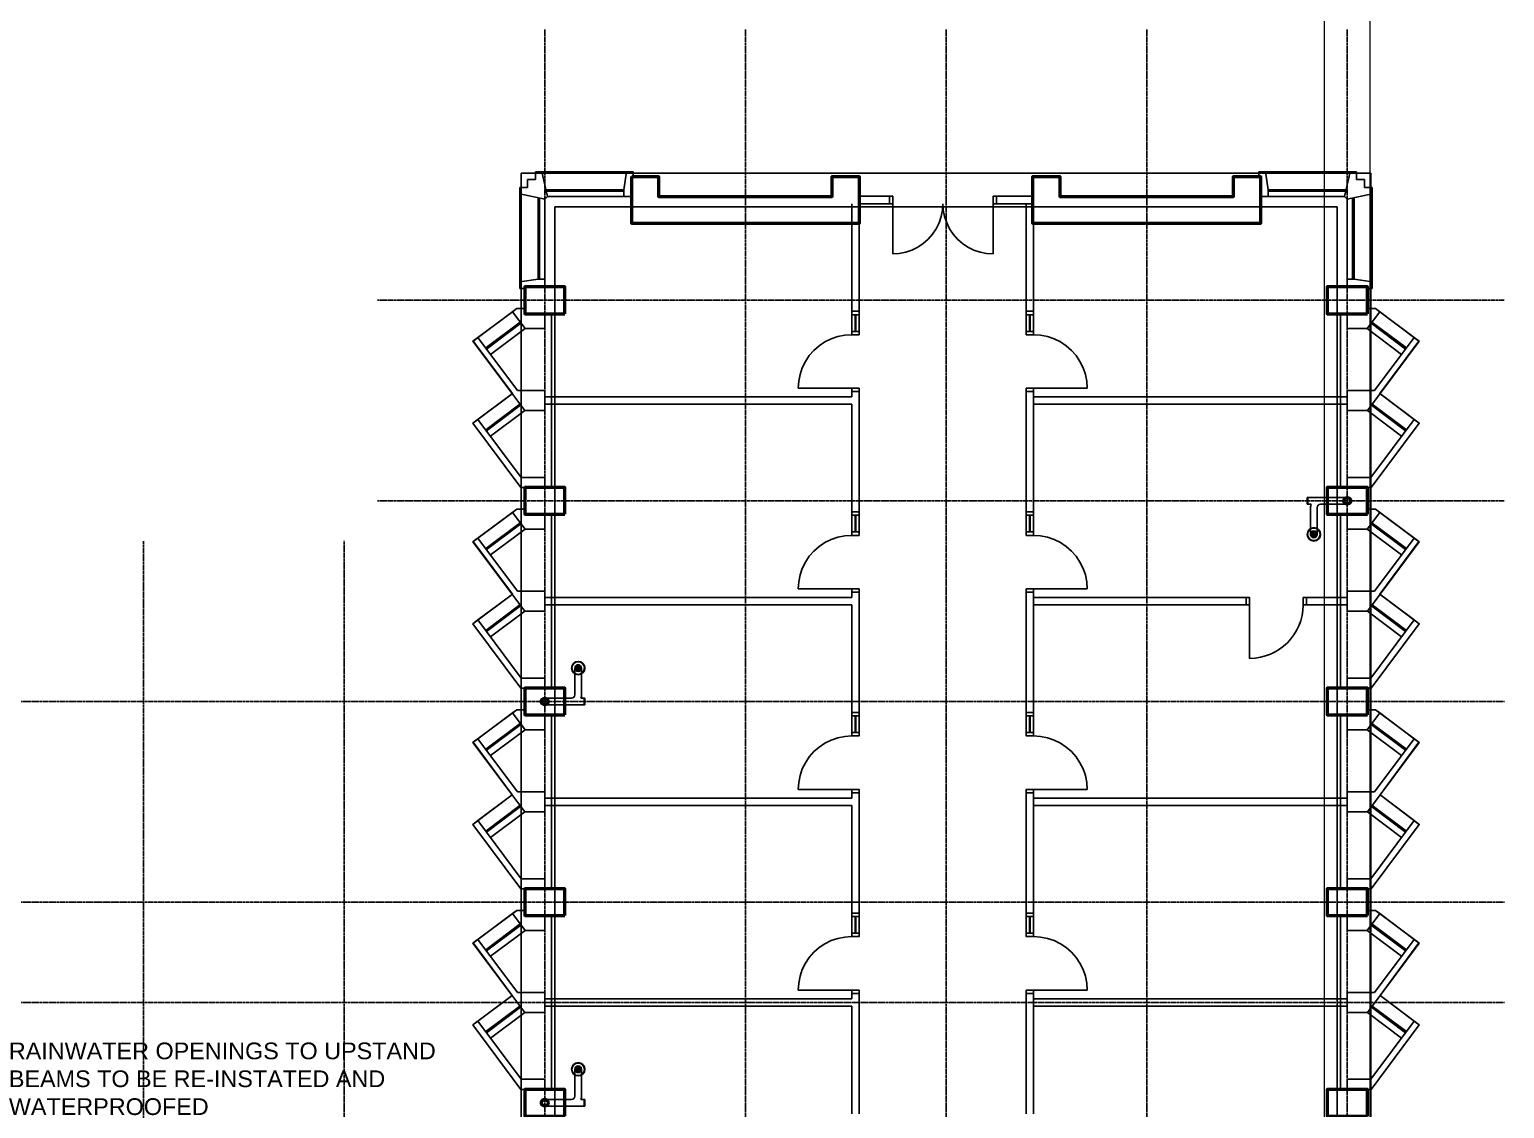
# Model space of a CAD drawing. Header units: millimetres. Extents: x -49883 to 71908, y -18440 to 67826.
# Drawn here: x 25763 to 47817, y 51690 to 67826 of the extents above; entities that cross this region are included whole.
import ezdxf

# ---------------------------------------------------------------- set-up
doc = ezdxf.new("R2010")
doc.units = ezdxf.units.MM
doc.linetypes.add('PCENTRE', pattern=[50.8, 31.75, -6.35, 6.35, -6.35])
doc.linetypes.add('PCENTRE2', pattern=[28.575, 19.05, -3.175, 3.175, -3.175])
for name, color, linetype in [('Boundaries_and_building_grids', 140, 'PCENTRE2'), ('Fourth Floor - Roofs', 2, 'Continuous'), ('Fourth Floor - Structural Members', 5, 'Continuous'), ('Fourth Floor - Text and Leaders', 1, 'Continuous'), ('Third Floor - Curtain Walls', 1, 'Continuous'), ('Third Floor - Doors Windows and Openings', 1, 'Continuous'), ('Third Floor - General', 1, 'Continuous'), ('Third Floor - Structural Members', 5, 'Continuous'), ('Third Floor - Walls', 3, 'Continuous')]:
    doc.layers.add(name, color=color, linetype=linetype)
doc.styles.add('Arial1', font='arial.ttf')

# ---------------------------------------------------------------- blocks, each defined once
blk = doc.blocks.new('OffSetFullbore')
at = {"layer": 'Fourth Floor - Roofs', "linetype": 'Continuous'}
h = blk.add_hatch(dxfattribs=at)
h.set_pattern_fill('lines', color=256, scale=6.25, style=0)
h.set_pattern_definition([(0, (-14818.7696, 134.024), (0, 6.25), [])])
h.paths.add_polyline_path([(-550, -500, -1), (-450, -500, -1)])
at = {"layer": 'Fourth Floor - Roofs', "linetype": 'Continuous', "lineweight": -3}
for p, q in [((-600, 50), (0, 50)), ((-600, 50), (-600, -50)), ((-590, 50), (-590, -50)), ((-600, -50), (-541, -50)), ((-550, -500), (-550, -100)), ((-450, -500), (-450, -100)), ((0, -50), (-400, -50))]:
    blk.add_line(p, q, dxfattribs=at)
at = {"layer": 'Fourth Floor - Roofs', "linetype": 'Continuous'}
for radius in [100, 93.8, 50, 50]:
    blk.add_circle((-500, -500), radius, dxfattribs=at)
at = {"layer": 'Fourth Floor - Roofs', "linetype": 'Continuous', "lineweight": -3}
for centre, radius, start, end in [((0, 0), 50, 270, 90), ((-400, -100), 150, 160.5288, 180), ((-400, -100), 50, 90, 180)]:
    blk.add_arc(centre, radius, start, end, dxfattribs=at)

msp = doc.modelspace()

# ---------------------------------------------------------------- linework, layer by layer
at = {"layer": 'Boundaries_and_building_grids', "color": 140, "linetype": 'PCENTRE', "lineweight": -3}
for p, q in [((33467, -6274), (33467, 67826)), ((36467, -6274), (36467, 67826)), ((39467, -6274), (39467, 67826)), ((42467, -6274), (42467, 67826)), ((45467, -6274), (45467, 67826)), ((30967, 63776), (47817, 63776)), ((30967, 60776), (47817, 60776)), ((27467, 60172), (27467, -6274)), ((30467, -6274), (30467, 60177)), ((-49883, 57776), (47817, 57776)), ((-49883, 54776), (47817, 54776)), ((-49883, 53276), (47817, 53276))]:
    msp.add_line(p, q, dxfattribs=at)
at = {"layer": 'Fourth Floor - Roofs', "color": 3, "linetype": 'Continuous'}
for p, q in [((45817, 65676, 13800), (33117, 65676, 13800)), ((33117, 65676, 13800), (33117, 43026, 13800)), ((45817, -4124, 13800), (45817, 65676, 13800))]:
    msp.add_line(p, q, dxfattribs=at)
at = {"layer": 'Fourth Floor - Roofs', "color": 3, "linetype": 'Continuous', "lineweight": -3}
for p, q in [((45317, 65176, 13800), (33617, 65176, 13800)), ((33617, 65176, 13800), (33617, 42526, 13800)), ((45317, -3624, 13800), (45317, 65176, 13800))]:
    msp.add_line(p, q, dxfattribs=at)
at = {"layer": 'Fourth Floor - Roofs', "color": 1, "linetype": 'Continuous', "lineweight": -3, "elevation": 13800}
for points in [[(33167, 63653), (33048, 63653), (32396, 63167), (32983, 62381), (32392, 61939), (33112, 60976), (33167, 60976), (33167, 60653), (33048, 60653), (32396, 60167), (32983, 59381), (32392, 58939), (33112, 57976), (33167, 57976), (33167, 57653), (33048, 57653), (32396, 57167), (32979, 56378), (32392, 55939), (33112, 54976), (33167, 54976), (33167, 54653), (33048, 54653), (32396, 54167), (32979, 53378), (32392, 52939), (33112, 51976), (33167, 51976)], [(45767, 63653), (45887, 63653), (46538, 63167), (45951, 62381), (46543, 61939), (45823, 60976), (45767, 60976), (45767, 60653), (45887, 60653), (46538, 60167), (45951, 59381), (46543, 58939), (45823, 57976), (45767, 57976), (45767, 57653), (45887, 57653), (46538, 57167), (45956, 56378), (46543, 55939), (45823, 54976), (45767, 54976), (45767, 54653), (45887, 54653), (46538, 54167), (45956, 53378), (46543, 52939), (45823, 51976), (45767, 51976)]]:
    msp.add_lwpolyline(points, dxfattribs=at)
at = {"layer": 'Fourth Floor - Structural Members', "color": 8, "linetype": 'Continuous', "lineweight": 50, "elevation": 13800}
for points in [[(34767, 65626), (35167, 65626), (35167, 65326), (36457, 65326), (37767, 65326), (37767, 65626), (38167, 65626), (38167, 64926), (34767, 64926)], [(42467, 65326), (43767, 65326), (43767, 65626), (44167, 65626), (44167, 64926), (42467, 64926), (40767, 64926), (40767, 65626), (41167, 65626), (41167, 65326)]]:
    msp.add_lwpolyline(points, close=True, dxfattribs=at)
for points in [[(33767, 63576), (33767, 63976), (33167, 63976), (33167, 63576), (33767, 63576)], [(45767, 63576), (45767, 63976), (45167, 63976), (45167, 63576), (45767, 63576)], [(33767, 60576), (33767, 60976), (33167, 60976), (33167, 60576), (33767, 60576)], [(45767, 60576), (45767, 60976), (45167, 60976), (45167, 60576), (45767, 60576)], [(33767, 57576), (33767, 57976), (33167, 57976), (33167, 57576), (33767, 57576)], [(45767, 57576), (45767, 57976), (45167, 57976), (45167, 57576), (45767, 57576)], [(33767, 54576), (33767, 54976), (33167, 54976), (33167, 54576), (33767, 54576)], [(45767, 54576), (45767, 54976), (45167, 54976), (45167, 54576), (45767, 54576)], [(33767, 51576), (33767, 51976), (33167, 51976), (33167, 51576), (33767, 51576)], [(45767, 51576), (45767, 51976), (45167, 51976), (45167, 51576), (45767, 51576)]]:
    msp.add_lwpolyline(points, dxfattribs=at)
at = {"layer": 'Fourth Floor - Structural Members', "color": 8, "linetype": 'Continuous', "lineweight": 50}
for centre in [(45467, 60776, 13800), (33467, 57776, 13800), (33467, 51776, 13800)]:
    msp.add_circle(centre, 50, dxfattribs=at)
at = {"layer": 'Third Floor - Curtain Walls', "color": 3, "linetype": 'Continuous'}
for p, q in [((33208, 65463, 10350), (33209, 65584, 10350)), ((33209, 65584, 10350), (33330, 65584, 10350)), ((33330, 65584, 10350), (33330, 65696, 10350)), ((33330, 65696, 10350), (33423, 65696, 10350)), ((33423, 65696, 10350), (33507, 65326, 10350)), ((34691, 65696, 10350), (34649, 65426, 10350)), ((34791, 65696, 10350), (34691, 65696, 10350)), ((34791, 65626, 10350), (34791, 65696, 10350)), ((44144, 65696, 10350), (44243, 65696, 10350)), ((44144, 65626, 10350), (44144, 65696, 10350)), ((44243, 65696, 10350), (44285, 65426, 10350)), ((45511, 65696, 10350), (45427, 65326, 10350)), ((45605, 65696, 10350), (45511, 65696, 10350)), ((45605, 65584, 10350), (45605, 65696, 10350)), ((45726, 65584, 10350), (45605, 65584, 10350)), ((45726, 65463, 10350), (45726, 65584, 10350)), ((33097, 65370, 10350), (33097, 65463, 10350)), ((33097, 65463, 10350), (33208, 65463, 10350)), ((33467, 65286, 10350), (33097, 65370, 10350)), ((33507, 65326, 10350), (33467, 65286, 10350)), ((34649, 65426, 10350), (34649, 65326, 10350)), ((34649, 65326, 10350), (34767, 65326, 10350)), ((44285, 65326, 10350), (44167, 65326, 10350)), ((44285, 65426, 10350), (44285, 65326, 10350)), ((45427, 65326, 10350), (45467, 65286, 10350)), ((45467, 65286, 10350), (45837, 65370, 10350)), ((45837, 65463, 10350), (45726, 65463, 10350)), ((45837, 65370, 10350), (45837, 65463, 10350)), ((33097, 64052, 10350), (33367, 64094, 10350)), ((33097, 63952, 10350), (33097, 64052, 10350)), ((33367, 64094, 10350), (33467, 64094, 10350)), ((33467, 64094, 10350), (33467, 63976, 10350)), ((45467, 64094, 10350), (45467, 63976, 10350)), ((45567, 64094, 10350), (45467, 64094, 10350)), ((45837, 64052, 10350), (45567, 64094, 10350)), ((45837, 63952, 10350), (45837, 64052, 10350)), ((33167, 63952, 10350), (33097, 63952, 10350)), ((45767, 63952, 10350), (45837, 63952, 10350)), ((33048, 63653, 10350), (32983, 63605, 10350)), ((33172, 63353, 10350), (32983, 63605, 10350)), ((33167, 63653, 10350), (33048, 63653, 10350)), ((33467, 63576, 10350), (33467, 63353, 10350)), ((45467, 63576, 10350), (45467, 63353, 10350)), ((45763, 63353, 10350), (45951, 63605, 10350)), ((45767, 63653, 10350), (45887, 63653, 10350)), ((45887, 63653, 10350), (45951, 63605, 10350)), ((33467, 63353, 10350), (33172, 63353, 10350)), ((45467, 63353, 10350), (45763, 63353, 10350)), ((32467, 63219, 10350), (32392, 63163, 10350)), ((33167, 62126, 10350), (32392, 63163, 10350)), ((33061, 62426, 10350), (32467, 63219, 10350)), ((45767, 62126, 10350), (46543, 63163, 10350)), ((45874, 62426, 10350), (46467, 63219, 10350)), ((46467, 63219, 10350), (46543, 63163, 10350)), ((33467, 62426, 10350), (33061, 62426, 10350)), ((33467, 62426, 10350), (33467, 62126, 10350)), ((45467, 62426, 10350), (45874, 62426, 10350)), ((45467, 62426, 10350), (45467, 62126, 10350)), ((32467, 61995, 10350), (32392, 61939, 10350)), ((33117, 61126, 10350), (32467, 61995, 10350)), ((33467, 62126, 10350), (33167, 62126, 10350)), ((45467, 62126, 10350), (45767, 62126, 10350)), ((45817, 61126, 10350), (46467, 61995, 10350)), ((46467, 61995, 10350), (46543, 61939, 10350)), ((33112, 60976, 10350), (32392, 61939, 10350)), ((45823, 60976, 10350), (46543, 61939, 10350)), ((33467, 61126, 10350), (33117, 61126, 10350)), ((33467, 61126, 10350), (33467, 60976, 10350)), ((45467, 61126, 10350), (45817, 61126, 10350)), ((45467, 61126, 10350), (45467, 60976, 10350)), ((33567, 60976, 10350), (33112, 60976, 10350)), ((45367, 60976, 10350), (45823, 60976, 10350)), ((33048, 60653, 10350), (32983, 60605, 10350)), ((33167, 60653, 10350), (33048, 60653, 10350)), ((33767, 60721, 10350), (33767, 60831, 10350)), ((45767, 60653, 10350), (45887, 60653, 10350)), ((45887, 60653, 10350), (45951, 60605, 10350)), ((33172, 60353, 10350), (32983, 60605, 10350)), ((33467, 60576, 10350), (33467, 60353, 10350)), ((45467, 60576, 10350), (45467, 60353, 10350)), ((45763, 60353, 10350), (45951, 60605, 10350)), ((32467, 60219, 10350), (32392, 60163, 10350)), ((33061, 59426, 10350), (32467, 60219, 10350)), ((33467, 60353, 10350), (33172, 60353, 10350)), ((45467, 60353, 10350), (45763, 60353, 10350)), ((45874, 59426, 10350), (46467, 60219, 10350)), ((46467, 60219, 10350), (46543, 60163, 10350)), ((33167, 59126, 10350), (32392, 60163, 10350)), ((45767, 59126, 10350), (46543, 60163, 10350)), ((33467, 59426, 10350), (33061, 59426, 10350)), ((33467, 59426, 10350), (33467, 59126, 10350)), ((45467, 59426, 10350), (45467, 59126, 10350)), ((45467, 59426, 10350), (45874, 59426, 10350)), ((33467, 59126, 10350), (33167, 59126, 10350)), ((45467, 59126, 10350), (45767, 59126, 10350)), ((32467, 58995, 10350), (32392, 58939, 10350)), ((33112, 57976, 10350), (32392, 58939, 10350)), ((33117, 58126, 10350), (32467, 58995, 10350)), ((45817, 58126, 10350), (46467, 58995, 10350)), ((45823, 57976, 10350), (46543, 58939, 10350)), ((46467, 58995, 10350), (46543, 58939, 10350)), ((33467, 58126, 10350), (33117, 58126, 10350)), ((33467, 58126, 10350), (33467, 57976, 10350)), ((45467, 58126, 10350), (45817, 58126, 10350)), ((45467, 58126, 10350), (45467, 57976, 10350)), ((33567, 57976, 10350), (33112, 57976, 10350)), ((33767, 57721, 10350), (33767, 57831, 10350)), ((45167, 57831, 10350), (45167, 57721, 10350)), ((45367, 57976, 10350), (45823, 57976, 10350)), ((33048, 57653, 10350), (32983, 57605, 10350)), ((33172, 57353, 10350), (32983, 57605, 10350)), ((33167, 57653, 10350), (33048, 57653, 10350)), ((33467, 57576, 10350), (33467, 57353, 10350)), ((45467, 57576, 10350), (45467, 57353, 10350)), ((45763, 57353, 10350), (45951, 57605, 10350)), ((45767, 57653, 10350), (45887, 57653, 10350)), ((45887, 57653, 10350), (45951, 57605, 10350)), ((33467, 57353, 10350), (33172, 57353, 10350)), ((45467, 57353, 10350), (45763, 57353, 10350)), ((32467, 57219, 10350), (32392, 57163, 10350)), ((33167, 56126, 10350), (32392, 57163, 10350)), ((33061, 56426, 10350), (32467, 57219, 10350)), ((45767, 56126, 10350), (46543, 57163, 10350)), ((45874, 56426, 10350), (46467, 57219, 10350)), ((46467, 57219, 10350), (46543, 57163, 10350)), ((33467, 56426, 10350), (33061, 56426, 10350)), ((33467, 56426, 10350), (33467, 56126, 10350)), ((45467, 56426, 10350), (45874, 56426, 10350)), ((45467, 56426, 10350), (45467, 56126, 10350)), ((33467, 56126, 10350), (33167, 56126, 10350)), ((45467, 56126, 10350), (45767, 56126, 10350)), ((32467, 55995, 10350), (32392, 55939, 10350)), ((33112, 54976, 10350), (32392, 55939, 10350)), ((33117, 55126, 10350), (32467, 55995, 10350)), ((45817, 55126, 10350), (46467, 55995, 10350)), ((45823, 54976, 10350), (46543, 55939, 10350)), ((46467, 55995, 10350), (46543, 55939, 10350)), ((33567, 54976, 10350), (33112, 54976, 10350)), ((33467, 55126, 10350), (33117, 55126, 10350)), ((33467, 55126, 10350), (33467, 54976, 10350)), ((45367, 54976, 10350), (45823, 54976, 10350)), ((45467, 55126, 10350), (45467, 54976, 10350)), ((45467, 55126, 10350), (45817, 55126, 10350)), ((33767, 54721, 10350), (33767, 54831, 10350)), ((45167, 54831, 10350), (45167, 54721, 10350)), ((33048, 54653, 10350), (32983, 54605, 10350)), ((33172, 54353, 10350), (32983, 54605, 10350)), ((33167, 54653, 10350), (33048, 54653, 10350)), ((33467, 54576, 10350), (33467, 54353, 10350)), ((45467, 54576, 10350), (45467, 54353, 10350)), ((45763, 54353, 10350), (45951, 54605, 10350)), ((45767, 54653, 10350), (45887, 54653, 10350)), ((45887, 54653, 10350), (45951, 54605, 10350)), ((33467, 54353, 10350), (33172, 54353, 10350)), ((45467, 54353, 10350), (45763, 54353, 10350)), ((32467, 54219, 10350), (32392, 54163, 10350)), ((33167, 53126, 10350), (32392, 54163, 10350)), ((33061, 53426, 10350), (32467, 54219, 10350)), ((45767, 53126, 10350), (46543, 54163, 10350)), ((45874, 53426, 10350), (46467, 54219, 10350)), ((46467, 54219, 10350), (46543, 54163, 10350)), ((33467, 53426, 10350), (33061, 53426, 10350)), ((33467, 53426, 10350), (33467, 53126, 10350)), ((45467, 53426, 10350), (45874, 53426, 10350)), ((45467, 53426, 10350), (45467, 53126, 10350)), ((32467, 52995, 10350), (32392, 52939, 10350)), ((33112, 51976, 10350), (32392, 52939, 10350)), ((33117, 52126, 10350), (32467, 52995, 10350)), ((33467, 53126, 10350), (33167, 53126, 10350)), ((45467, 53126, 10350), (45767, 53126, 10350)), ((45817, 52126, 10350), (46467, 52995, 10350)), ((45823, 51976, 10350), (46543, 52939, 10350)), ((46467, 52995, 10350), (46543, 52939, 10350)), ((33467, 52126, 10350), (33117, 52126, 10350)), ((33467, 52126, 10350), (33467, 51976, 10350)), ((45467, 52126, 10350), (45817, 52126, 10350)), ((45467, 52126, 10350), (45467, 51976, 10350)), ((33567, 51976, 10350), (33112, 51976, 10350)), ((45367, 51976, 10350), (45823, 51976, 10350))]:
    msp.add_line(p, q, dxfattribs=at)
at = {"layer": 'Third Floor - Curtain Walls', "color": 3, "linetype": 'Continuous', "elevation": 10350}
for points in [[(34791, 65626), (34767, 65626), (34767, 65326)], [(44144, 65626), (44167, 65626), (44167, 65326)], [(33467, 63976), (33167, 63976), (33167, 63952)], [(45467, 63976), (45767, 63976), (45767, 63952)], [(33567, 60976), (33567, 63576), (33167, 63576), (33167, 63653)], [(45367, 60976), (45367, 63576), (45767, 63576), (45767, 63653)], [(33567, 57976), (33567, 60576), (33167, 60576), (33167, 60653)], [(45367, 57976), (45367, 60576), (45767, 60576), (45767, 60653)], [(33567, 54976), (33567, 57576), (33167, 57576), (33167, 57653)], [(45367, 54976), (45367, 57576), (45767, 57576), (45767, 57653)], [(33567, 51976), (33567, 54576), (33167, 54576), (33167, 54653)], [(45367, 51976), (45367, 54576), (45767, 54576), (45767, 54653)]]:
    msp.add_lwpolyline(points, dxfattribs=at)
at = {"layer": 'Third Floor - Doors Windows and Openings', "color": 1, "linetype": 'Continuous'}
for p, q in [((34691, 65696, 10350), (33423, 65696, 10350)), ((44243, 65696, 10350), (45511, 65696, 10350)), ((33097, 64052, 10350), (33097, 65370, 10350)), ((33367, 64094, 10350), (33367, 65309, 10350)), ((33387, 64094, 10350), (33387, 65304, 10350)), ((33467, 64094, 10350), (33467, 65286, 10350)), ((34649, 65426, 10350), (33484, 65426, 10350)), ((34649, 65406, 10350), (33489, 65406, 10350)), ((33507, 65326, 10350), (34649, 65326, 10350)), ((44285, 65426, 10350), (45450, 65426, 10350)), ((44285, 65406, 10350), (45446, 65406, 10350)), ((45427, 65326, 10350), (44285, 65326, 10350)), ((45467, 64094, 10350), (45467, 65286, 10350)), ((45547, 64094, 10350), (45547, 65304, 10350)), ((45567, 64094, 10350), (45567, 65309, 10350)), ((45837, 64052, 10350), (45837, 65370, 10350)), ((32983, 63605, 10350), (32467, 63219, 10350)), ((45951, 63605, 10350), (46467, 63219, 10350)), ((33100, 63449, 10350), (32584, 63064, 10350)), ((32596, 63047, 10350), (33112, 63433, 10350)), ((32655, 62967, 10350), (33172, 63353, 10350)), ((46279, 62967, 10350), (45763, 63353, 10350)), ((46339, 63047, 10350), (45823, 63433, 10350)), ((45835, 63449, 10350), (46351, 63064, 10350)), ((32979, 62378, 10350), (32467, 61995, 10350)), ((33095, 62222, 10350), (32584, 61839, 10350)), ((32596, 61823, 10350), (33107, 62206, 10350)), ((46339, 61823, 10350), (45827, 62206, 10350)), ((45839, 62222, 10350), (46351, 61839, 10350)), ((45956, 62378, 10350), (46467, 61995, 10350)), ((32656, 61743, 10350), (33167, 62126, 10350)), ((46279, 61743, 10350), (45767, 62126, 10350)), ((45467, 61126, 10350), (45817, 61126, 10350)), ((32983, 60605, 10350), (32467, 60219, 10350)), ((33100, 60449, 10350), (32584, 60064, 10350)), ((32596, 60047, 10350), (33112, 60433, 10350)), ((46339, 60047, 10350), (45823, 60433, 10350)), ((45835, 60449, 10350), (46351, 60064, 10350)), ((45951, 60605, 10350), (46467, 60219, 10350)), ((32655, 59967, 10350), (33172, 60353, 10350)), ((46279, 59967, 10350), (45763, 60353, 10350)), ((32979, 59378, 10350), (32467, 58995, 10350)), ((45956, 59378, 10350), (46467, 58995, 10350)), ((33095, 59222, 10350), (32584, 58839, 10350)), ((32596, 58823, 10350), (33107, 59206, 10350)), ((32656, 58743, 10350), (33167, 59126, 10350)), ((46279, 58743, 10350), (45767, 59126, 10350)), ((46339, 58823, 10350), (45827, 59206, 10350)), ((45839, 59222, 10350), (46351, 58839, 10350)), ((32983, 57605, 10350), (32467, 57219, 10350)), ((45951, 57605, 10350), (46467, 57219, 10350)), ((33100, 57449, 10350), (32584, 57064, 10350)), ((32596, 57047, 10350), (33112, 57433, 10350)), ((32655, 56967, 10350), (33172, 57353, 10350)), ((46279, 56967, 10350), (45763, 57353, 10350)), ((46339, 57047, 10350), (45823, 57433, 10350)), ((45835, 57449, 10350), (46351, 57064, 10350)), ((32979, 56378, 10350), (32467, 55995, 10350)), ((45956, 56378, 10350), (46467, 55995, 10350)), ((33095, 56222, 10350), (32584, 55839, 10350)), ((32596, 55823, 10350), (33107, 56206, 10350)), ((32656, 55743, 10350), (33167, 56126, 10350)), ((46279, 55743, 10350), (45767, 56126, 10350)), ((46339, 55823, 10350), (45827, 56206, 10350)), ((45839, 56222, 10350), (46351, 55839, 10350)), ((32983, 54605, 10350), (32467, 54219, 10350)), ((45951, 54605, 10350), (46467, 54219, 10350)), ((33100, 54449, 10350), (32584, 54064, 10350)), ((32596, 54047, 10350), (33112, 54433, 10350)), ((32655, 53967, 10350), (33172, 54353, 10350)), ((46279, 53967, 10350), (45763, 54353, 10350)), ((46339, 54047, 10350), (45823, 54433, 10350)), ((45835, 54449, 10350), (46351, 54064, 10350)), ((32979, 53378, 10350), (32467, 52995, 10350)), ((45956, 53378, 10350), (46467, 52995, 10350)), ((33095, 53222, 10350), (32584, 52839, 10350)), ((32596, 52823, 10350), (33107, 53206, 10350)), ((46339, 52823, 10350), (45827, 53206, 10350)), ((45839, 53222, 10350), (46351, 52839, 10350)), ((32656, 52743, 10350), (33167, 53126, 10350)), ((46279, 52743, 10350), (45767, 53126, 10350))]:
    msp.add_line(p, q, dxfattribs=at)
at = {"layer": 'Third Floor - Doors Windows and Openings', "linetype": 'Continuous'}
for p, q in [((38670, 65221, 10350), (38670, 64471, 10350)), ((40170, 64471, 10350), (40170, 65221, 10350)), ((38057, 63311, 10350), (38057, 63561, 10350)), ((38107, 63561, 10350), (38107, 63311, 10350)), ((38117, 63311, 10350), (38117, 63561, 10350)), ((38167, 63561, 10350), (38167, 63311, 10350)), ((40667, 63561, 10350), (40667, 63311, 10350)), ((40717, 63311, 10350), (40717, 63561, 10350)), ((40727, 63561, 10350), (40727, 63311, 10350)), ((40777, 63311, 10350), (40777, 63561, 10350)), ((38057, 62461, 10350), (37257, 62461, 10350)), ((40777, 62461, 10350), (41577, 62461, 10350)), ((38057, 60311, 10350), (38057, 60561, 10350)), ((38107, 60561, 10350), (38107, 60311, 10350)), ((38117, 60311, 10350), (38117, 60561, 10350)), ((38167, 60561, 10350), (38167, 60311, 10350)), ((40667, 60561, 10350), (40667, 60311, 10350)), ((40717, 60311, 10350), (40717, 60561, 10350)), ((40727, 60561, 10350), (40727, 60311, 10350)), ((40777, 60311, 10350), (40777, 60561, 10350)), ((38057, 59461, 10350), (37257, 59461, 10350)), ((40777, 59461, 10350), (41577, 59461, 10350)), ((44006, 59221, 10350), (44006, 58421, 10350)), ((38057, 57311, 10350), (38057, 57561, 10350)), ((38107, 57561, 10350), (38107, 57311, 10350)), ((38117, 57311, 10350), (38117, 57561, 10350)), ((38167, 57561, 10350), (38167, 57311, 10350)), ((40667, 57561, 10350), (40667, 57311, 10350)), ((40717, 57311, 10350), (40717, 57561, 10350)), ((40727, 57561, 10350), (40727, 57311, 10350)), ((40777, 57311, 10350), (40777, 57561, 10350)), ((38057, 56461, 10350), (37257, 56461, 10350)), ((40777, 56461, 10350), (41577, 56461, 10350)), ((38057, 54311, 10350), (38057, 54561, 10350)), ((38107, 54561, 10350), (38107, 54311, 10350)), ((38117, 54311, 10350), (38117, 54561, 10350)), ((38167, 54561, 10350), (38167, 54311, 10350)), ((40667, 54561, 10350), (40667, 54311, 10350)), ((40717, 54311, 10350), (40717, 54561, 10350)), ((40727, 54561, 10350), (40727, 54311, 10350)), ((40777, 54311, 10350), (40777, 54561, 10350)), ((38057, 53461, 10350), (37257, 53461, 10350)), ((40777, 53461, 10350), (41577, 53461, 10350))]:
    msp.add_line(p, q, dxfattribs=at)
at = {"layer": 'Third Floor - Doors Windows and Openings'}
for p, q in [((39413, 65123, 10350), (39394, 65027, 10350)), ((39420, 65221, 10350), (39413, 65123, 10350)), ((39426, 65123, 10350), (39420, 65221, 10350)), ((39445, 65027, 10350), (39426, 65123, 10350)), ((39319, 64846, 10350), (39265, 64764, 10350)), ((39363, 64934, 10350), (39319, 64846, 10350)), ((39394, 65027, 10350), (39363, 64934, 10350)), ((39477, 64934, 10350), (39445, 65027, 10350)), ((39520, 64846, 10350), (39477, 64934, 10350)), ((39575, 64764, 10350), (39520, 64846, 10350)), ((39126, 64626, 10350), (39045, 64571, 10350)), ((39200, 64690, 10350), (39126, 64626, 10350)), ((39265, 64764, 10350), (39200, 64690, 10350)), ((39639, 64690, 10350), (39575, 64764, 10350)), ((39713, 64626, 10350), (39639, 64690, 10350)), ((39795, 64571, 10350), (39713, 64626, 10350)), ((38768, 64477, 10350), (38670, 64471, 10350)), ((38864, 64496, 10350), (38768, 64477, 10350)), ((38957, 64528, 10350), (38864, 64496, 10350)), ((39045, 64571, 10350), (38957, 64528, 10350)), ((39883, 64528, 10350), (39795, 64571, 10350)), ((39976, 64496, 10350), (39883, 64528, 10350)), ((40072, 64477, 10350), (39976, 64496, 10350)), ((40170, 64471, 10350), (40072, 64477, 10350)), ((37492, 63026, 10350), (37570, 63095, 10350)), ((37570, 63095, 10350), (37657, 63154, 10350)), ((37657, 63154, 10350), (37751, 63200, 10350)), ((37751, 63200, 10350), (37850, 63233, 10350)), ((37850, 63233, 10350), (37953, 63254, 10350)), ((37953, 63254, 10350), (38057, 63261, 10350)), ((40777, 63261, 10350), (40882, 63254, 10350)), ((40882, 63254, 10350), (40984, 63233, 10350)), ((40984, 63233, 10350), (41083, 63200, 10350)), ((41083, 63200, 10350), (41177, 63154, 10350)), ((41177, 63154, 10350), (41264, 63095, 10350)), ((41264, 63095, 10350), (41343, 63026, 10350)), ((37318, 62767, 10350), (37364, 62861, 10350)), ((37364, 62861, 10350), (37423, 62948, 10350)), ((37423, 62948, 10350), (37492, 63026, 10350)), ((41343, 63026, 10350), (41412, 62948, 10350)), ((41412, 62948, 10350), (41470, 62861, 10350)), ((41470, 62861, 10350), (41516, 62767, 10350)), ((37264, 62565, 10350), (37284, 62668, 10350)), ((37284, 62668, 10350), (37318, 62767, 10350)), ((41516, 62767, 10350), (41550, 62668, 10350)), ((41550, 62668, 10350), (41570, 62565, 10350)), ((37257, 62461, 10350), (37264, 62565, 10350)), ((41570, 62565, 10350), (41577, 62461, 10350)), ((37751, 60200, 10350), (37850, 60233, 10350)), ((37850, 60233, 10350), (37953, 60254, 10350)), ((37953, 60254, 10350), (38057, 60261, 10350)), ((40777, 60261, 10350), (40882, 60254, 10350)), ((40882, 60254, 10350), (40984, 60233, 10350)), ((40984, 60233, 10350), (41083, 60200, 10350)), ((37423, 59948, 10350), (37492, 60026, 10350)), ((37492, 60026, 10350), (37570, 60095, 10350)), ((37570, 60095, 10350), (37657, 60154, 10350)), ((37657, 60154, 10350), (37751, 60200, 10350)), ((41083, 60200, 10350), (41177, 60154, 10350)), ((41177, 60154, 10350), (41264, 60095, 10350)), ((41264, 60095, 10350), (41343, 60026, 10350)), ((41343, 60026, 10350), (41412, 59948, 10350)), ((37284, 59668, 10350), (37318, 59767, 10350)), ((37318, 59767, 10350), (37364, 59861, 10350)), ((37364, 59861, 10350), (37423, 59948, 10350)), ((41412, 59948, 10350), (41470, 59861, 10350)), ((41470, 59861, 10350), (41516, 59767, 10350)), ((41516, 59767, 10350), (41550, 59668, 10350)), ((37257, 59461, 10350), (37264, 59565, 10350)), ((37264, 59565, 10350), (37284, 59668, 10350)), ((41550, 59668, 10350), (41570, 59565, 10350)), ((41570, 59565, 10350), (41577, 59461, 10350)), ((37570, 57095, 10350), (37657, 57154, 10350)), ((37657, 57154, 10350), (37751, 57200, 10350)), ((37751, 57200, 10350), (37850, 57233, 10350)), ((37850, 57233, 10350), (37953, 57254, 10350)), ((37953, 57254, 10350), (38057, 57261, 10350)), ((40777, 57261, 10350), (40882, 57254, 10350)), ((40882, 57254, 10350), (40984, 57233, 10350)), ((40984, 57233, 10350), (41083, 57200, 10350)), ((41083, 57200, 10350), (41177, 57154, 10350)), ((41177, 57154, 10350), (41264, 57095, 10350)), ((37364, 56861, 10350), (37423, 56948, 10350)), ((37423, 56948, 10350), (37492, 57026, 10350)), ((37492, 57026, 10350), (37570, 57095, 10350)), ((41264, 57095, 10350), (41343, 57026, 10350)), ((41343, 57026, 10350), (41412, 56948, 10350)), ((41412, 56948, 10350), (41470, 56861, 10350)), ((37284, 56668, 10350), (37318, 56767, 10350)), ((37318, 56767, 10350), (37364, 56861, 10350)), ((41470, 56861, 10350), (41516, 56767, 10350)), ((41516, 56767, 10350), (41550, 56668, 10350)), ((37257, 56461, 10350), (37264, 56565, 10350)), ((37264, 56565, 10350), (37284, 56668, 10350)), ((41550, 56668, 10350), (41570, 56565, 10350)), ((41570, 56565, 10350), (41577, 56461, 10350)), ((37850, 54233, 10350), (37953, 54254, 10350)), ((37953, 54254, 10350), (38057, 54261, 10350)), ((40777, 54261, 10350), (40882, 54254, 10350)), ((40882, 54254, 10350), (40984, 54233, 10350)), ((37492, 54026, 10350), (37570, 54095, 10350)), ((37570, 54095, 10350), (37657, 54154, 10350)), ((37657, 54154, 10350), (37751, 54200, 10350)), ((37751, 54200, 10350), (37850, 54233, 10350)), ((40984, 54233, 10350), (41083, 54200, 10350)), ((41083, 54200, 10350), (41177, 54154, 10350)), ((41177, 54154, 10350), (41264, 54095, 10350)), ((41264, 54095, 10350), (41343, 54026, 10350)), ((37318, 53767, 10350), (37364, 53861, 10350)), ((37364, 53861, 10350), (37423, 53948, 10350)), ((37423, 53948, 10350), (37492, 54026, 10350)), ((41343, 54026, 10350), (41412, 53948, 10350)), ((41412, 53948, 10350), (41470, 53861, 10350)), ((41470, 53861, 10350), (41516, 53767, 10350)), ((37264, 53565, 10350), (37284, 53668, 10350)), ((37284, 53668, 10350), (37318, 53767, 10350)), ((41516, 53767, 10350), (41550, 53668, 10350)), ((41550, 53668, 10350), (41570, 53565, 10350)), ((37257, 53461, 10350), (37264, 53565, 10350)), ((41570, 53565, 10350), (41577, 53461, 10350))]:
    msp.add_line(p, q, dxfattribs=at)
at = {"layer": 'Third Floor - Doors Windows and Openings', "linetype": 'Continuous', "elevation": 10350}
for points in [[(38620, 65221), (38620, 65331), (38670, 65331), (38670, 65221), (38620, 65221)], [(40170, 65221), (40170, 65331), (40220, 65331), (40220, 65221), (40170, 65221)], [(38057, 63561), (38167, 63561), (38167, 63611), (38057, 63611), (38057, 63561)], [(40777, 63561), (40667, 63561), (40667, 63611), (40777, 63611), (40777, 63561)], [(38057, 63261), (38167, 63261), (38167, 63311), (38057, 63311), (38057, 63261)], [(40777, 63261), (40667, 63261), (40667, 63311), (40777, 63311), (40777, 63261)], [(38057, 62411), (38167, 62411), (38167, 62461), (38057, 62461), (38057, 62411)], [(40777, 62411), (40667, 62411), (40667, 62461), (40777, 62461), (40777, 62411)], [(38057, 60561), (38167, 60561), (38167, 60611), (38057, 60611), (38057, 60561)], [(40777, 60561), (40667, 60561), (40667, 60611), (40777, 60611), (40777, 60561)], [(38057, 60261), (38167, 60261), (38167, 60311), (38057, 60311), (38057, 60261)], [(40777, 60261), (40667, 60261), (40667, 60311), (40777, 60311), (40777, 60261)], [(38057, 59411), (38167, 59411), (38167, 59461), (38057, 59461), (38057, 59411)], [(40777, 59411), (40667, 59411), (40667, 59461), (40777, 59461), (40777, 59411)], [(43956, 59221), (43956, 59331), (44006, 59331), (44006, 59221), (43956, 59221)], [(44806, 59221), (44806, 59331), (44856, 59331), (44856, 59221), (44806, 59221)], [(38057, 57561), (38167, 57561), (38167, 57611), (38057, 57611), (38057, 57561)], [(40777, 57561), (40667, 57561), (40667, 57611), (40777, 57611), (40777, 57561)], [(38057, 57261), (38167, 57261), (38167, 57311), (38057, 57311), (38057, 57261)], [(40777, 57261), (40667, 57261), (40667, 57311), (40777, 57311), (40777, 57261)], [(38057, 56411), (38167, 56411), (38167, 56461), (38057, 56461), (38057, 56411)], [(40777, 56411), (40667, 56411), (40667, 56461), (40777, 56461), (40777, 56411)], [(38057, 54561), (38167, 54561), (38167, 54611), (38057, 54611), (38057, 54561)], [(40777, 54561), (40667, 54561), (40667, 54611), (40777, 54611), (40777, 54561)], [(38057, 54261), (38167, 54261), (38167, 54311), (38057, 54311), (38057, 54261)], [(40777, 54261), (40667, 54261), (40667, 54311), (40777, 54311), (40777, 54261)], [(38057, 53411), (38167, 53411), (38167, 53461), (38057, 53461), (38057, 53411)], [(40777, 53411), (40667, 53411), (40667, 53461), (40777, 53461), (40777, 53411)]]:
    msp.add_lwpolyline(points, dxfattribs=at)
at = {"layer": 'Third Floor - Doors Windows and Openings', "linetype": 'Continuous'}
msp.add_arc((44006, 59221, 10350), 800, 269.9975, 359.9975, dxfattribs=at)
at = {"layer": 'Third Floor - General', "color": 6, "linetype": 'Continuous', "lineweight": 0}
for p in [(45127, 9881, 10350), (45807, 9870, 10350)]:
    msp.add_xline(p, (0, 1), dxfattribs=at)
at = {"layer": 'Third Floor - Structural Members', "color": 5, "linetype": 'Continuous', "elevation": 10350}
for points in [[(34767, 65626), (35167, 65626), (35167, 65326), (36457, 65326), (37767, 65326), (37767, 65626), (38167, 65626), (38167, 64926), (34767, 64926)], [(42467, 65326), (43767, 65326), (43767, 65626), (44167, 65626), (44167, 64926), (42467, 64926), (40767, 64926), (40767, 65626), (41167, 65626), (41167, 65326)]]:
    msp.add_lwpolyline(points, close=True, dxfattribs=at)
for points in [[(33767, 63576), (33767, 63976), (33167, 63976), (33167, 63576), (33767, 63576)], [(45767, 63576), (45767, 63976), (45167, 63976), (45167, 63576), (45767, 63576)], [(33767, 60576), (33767, 60976), (33167, 60976), (33167, 60576), (33767, 60576)], [(45767, 60576), (45767, 60976), (45167, 60976), (45167, 60576), (45767, 60576)], [(33767, 57576), (33767, 57976), (33167, 57976), (33167, 57576), (33767, 57576)], [(45767, 57576), (45767, 57976), (45167, 57976), (45167, 57576), (45767, 57576)], [(33767, 54576), (33767, 54976), (33167, 54976), (33167, 54576), (33767, 54576)], [(45767, 54576), (45767, 54976), (45167, 54976), (45167, 54576), (45767, 54576)], [(33767, 51576), (33767, 51976), (33167, 51976), (33167, 51576), (33767, 51576)], [(45767, 51576), (45767, 51976), (45167, 51976), (45167, 51576), (45767, 51576)]]:
    msp.add_lwpolyline(points, dxfattribs=at)
at = {"layer": 'Third Floor - Structural Members', "color": 5, "linetype": 'Continuous', "lineweight": -3}
for centre in [(45467, 60776, 10350), (33467, 57776, 10350), (33467, 51776, 10350)]:
    msp.add_circle(centre, 50, dxfattribs=at)
at = {"layer": 'Third Floor - Walls', "color": 3, "linetype": 'Continuous'}
for p, q in [((38620, 65331, 10350), (38167, 65331, 10350)), ((38167, 65331, 10350), (38167, 65221, 10350)), ((38620, 65331, 10350), (38620, 65221, 10350)), ((40767, 65331, 10350), (40220, 65331, 10350)), ((40220, 65331, 10350), (40220, 65221, 10350)), ((40767, 65331, 10350), (40767, 65221, 10350)), ((38167, 65221, 10350), (38620, 65221, 10350)), ((38167, 65221, 10350), (38167, 65221, 10350)), ((40717, 65221, 10350), (40220, 65221, 10350)), ((40767, 65221, 10350), (40667, 65221, 10350))]:
    msp.add_line(p, q, dxfattribs=at)
at = {"layer": 'Third Floor - Walls', "color": 2, "linetype": 'Continuous'}
for p, q in [((38057, 63611, 10350), (38057, 65221, 10350)), ((38167, 63611, 10350), (38167, 65221, 10350)), ((40667, 65221, 10350), (40667, 63611, 10350)), ((40777, 65221, 10350), (40777, 63611, 10350)), ((38057, 63611, 10350), (38167, 63611, 10350)), ((40777, 63611, 10350), (40667, 63611, 10350)), ((38057, 62331, 10350), (33467, 62331, 10350)), ((33467, 62331, 10350), (33467, 62221, 10350)), ((38057, 62221, 10350), (33467, 62221, 10350)), ((38057, 62331, 10350), (38057, 62411, 10350)), ((38057, 62411, 10350), (38167, 62411, 10350)), ((38057, 60611, 10350), (38057, 62221, 10350)), ((38167, 60611, 10350), (38167, 62411, 10350)), ((40667, 62411, 10350), (40667, 60611, 10350)), ((40777, 62411, 10350), (40667, 62411, 10350)), ((40777, 62411, 10350), (40777, 60611, 10350)), ((45467, 62331, 10350), (40778, 62331, 10350)), ((45467, 62221, 10350), (40778, 62221, 10350)), ((45467, 62331, 10350), (45467, 62221, 10350)), ((38057, 60611, 10350), (38167, 60611, 10350)), ((40777, 60611, 10350), (40667, 60611, 10350)), ((33467, 59331, 10350), (33467, 59221, 10350)), ((38057, 59331, 10350), (33467, 59331, 10350)), ((38057, 59411, 10350), (38167, 59411, 10350)), ((38057, 59331, 10350), (38057, 59411, 10350)), ((38167, 57611, 10350), (38167, 59411, 10350)), ((40667, 59411, 10350), (40667, 57611, 10350)), ((40777, 59411, 10350), (40667, 59411, 10350)), ((40777, 59411, 10350), (40777, 57611, 10350)), ((44006, 59331, 10350), (40777, 59331, 10350)), ((45466, 59331, 10350), (44806, 59331, 10350)), ((38057, 59221, 10350), (33467, 59221, 10350)), ((38057, 57611, 10350), (38057, 59221, 10350)), ((44006, 59221, 10350), (40777, 59221, 10350)), ((45466, 59221, 10350), (44806, 59221, 10350)), ((38057, 57611, 10350), (38167, 57611, 10350)), ((40777, 57611, 10350), (40667, 57611, 10350)), ((33467, 56331, 10350), (33467, 56221, 10350)), ((38057, 56331, 10350), (33467, 56331, 10350)), ((38057, 56411, 10350), (38167, 56411, 10350)), ((38057, 56331, 10350), (38057, 56411, 10350)), ((38167, 54611, 10350), (38167, 56411, 10350)), ((40777, 56411, 10350), (40667, 56411, 10350)), ((40667, 56411, 10350), (40667, 54611, 10350)), ((40777, 56411, 10350), (40777, 54611, 10350)), ((45467, 56331, 10350), (40778, 56331, 10350)), ((38057, 56221, 10350), (33467, 56221, 10350)), ((38057, 54611, 10350), (38057, 56221, 10350)), ((45467, 56221, 10350), (40778, 56221, 10350)), ((38057, 54611, 10350), (38167, 54611, 10350)), ((40777, 54611, 10350), (40667, 54611, 10350)), ((38057, 53331, 10350), (38057, 53411, 10350)), ((40777, 53411, 10350), (40667, 53411, 10350)), ((40667, 53411, 10350), (40667, 51611, 10350)), ((40777, 53411, 10350), (40777, 51611, 10350)), ((33467, 53331, 10350), (33467, 53221, 10350)), ((38057, 53331, 10350), (33467, 53331, 10350)), ((38057, 53221, 10350), (33467, 53221, 10350)), ((38057, 51611, 10350), (38057, 53221, 10350)), ((45467, 53331, 10350), (40778, 53331, 10350)), ((45467, 53221, 10350), (40778, 53221, 10350))]:
    msp.add_line(p, q, dxfattribs=at)
at = {"layer": 'Third Floor - Walls', "color": 2, "linetype": 'Continuous', "elevation": 10350}
msp.add_lwpolyline([(38057, 53411), (38167, 53411), (38167, 51611)], dxfattribs=at)

# ---------------------------------------------------------------- block references
at = {"layer": 'Fourth Floor - Roofs', "color": 1, "linetype": 'Continuous', "lineweight": -3}
msp.add_blockref('OffSetFullbore', (45467, 60776, 13800), dxfattribs=at)
at = {"layer": 'Fourth Floor - Roofs', "color": 1, "linetype": 'Continuous', "lineweight": -3, "rotation": 180}
for p in [(33467, 57776, 13800), (33467, 51776, 13800)]:
    msp.add_blockref('OffSetFullbore', p, dxfattribs=at)

# ---------------------------------------------------------------- texts
at = {"layer": 'Fourth Floor - Text and Leaders', "color": 2, "linetype": 'Continuous', "insert": (25455, 52676, 13800), "char_height": 250, "width": 6503.43, "attachment_point": 1, "style": 'Arial1'}
msp.add_mtext('RAINWATER OPENINGS TO UPSTAND BEAMS TO BE RE-INSTATED AND WATERPROOFED', dxfattribs=at)

doc.saveas('drawing.dxf')
